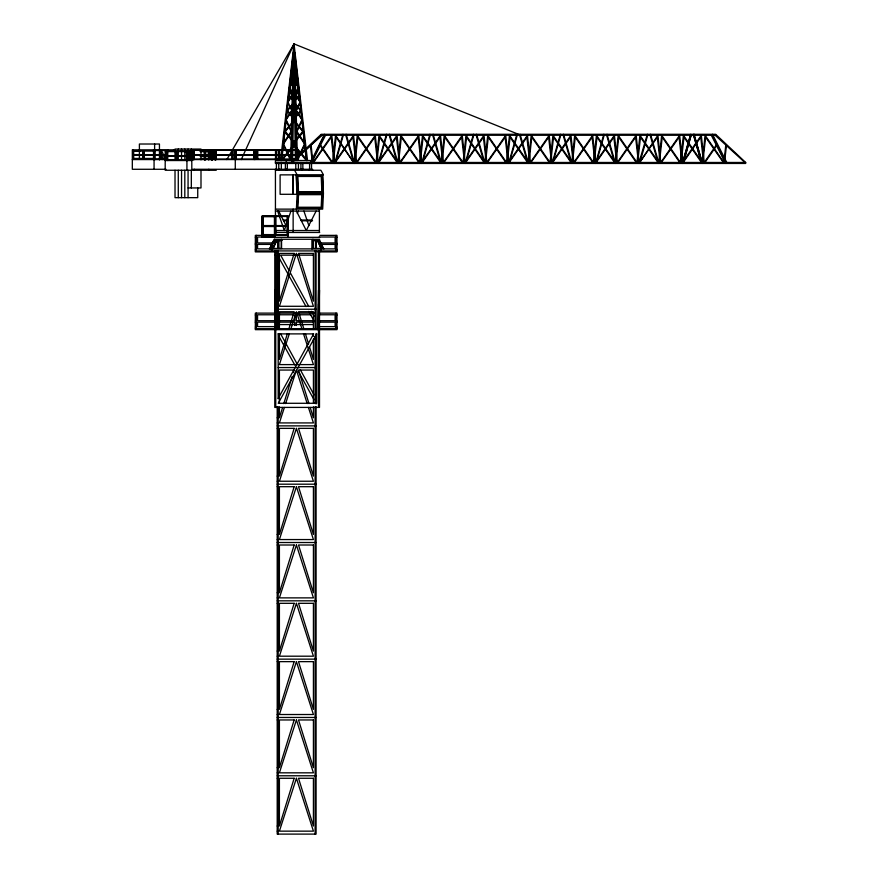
<?xml version="1.0" encoding="UTF-8"?>
<svg xmlns="http://www.w3.org/2000/svg" width="878" height="878" viewBox="0 0 878 878"><rect width="100%" height="100%" fill="white"/><g stroke="black" fill="none" stroke-linecap="round" stroke-linejoin="round"><path stroke-width="1.32" d="M292.637 160.531L294.339 52.351L306.367 160.531L292.89 144.574L303.195 132.029L293.274 120.264L300.858 111.034L293.548 102.375L299.146 95.57L293.79 87.427L297.763 83.158L293.932 78.087L296.852 74.948L291.88 68.934L293.943 66.212M291.408 160.531L294.031 43.9L518.47 134.29M318.516 328.679L319.493 290.289L318.516 290.289L317.54 329.656M296.402 209.129L297.159 193.467L296.402 174.832L323.433 174.832L320.876 170.255L275.429 170.255M322.676 174.832L323.433 193.467L322.676 209.129L275.429 209.129M702.191 163.451L705.067 135.267L723.933 162.474L725.777 145.035M333.333 162.474L336.109 137.177L353.625 162.474M355.074 162.474L357.851 137.177L375.367 162.474M376.816 162.474L379.592 137.177L397.108 162.474M398.557 162.474L401.334 137.177L418.85 162.474M420.299 162.474L423.075 137.177L440.591 162.474M442.04 162.474L444.817 137.177L462.333 162.474M463.771 162.474L466.558 137.177L484.063 162.474M485.512 162.474L488.3 137.177L505.805 162.474M507.254 162.474L510.041 137.177L527.546 162.474L519.71 135.267M528.995 162.474L531.783 137.177L549.288 162.474M550.736 162.474L553.513 137.177L571.029 162.474L563.193 135.267M572.478 162.474L575.255 137.177L592.771 162.474M594.219 162.474L596.996 137.177L614.512 162.474L606.665 135.267M615.961 162.474L618.738 137.177L636.254 162.474M637.702 162.474L640.479 137.177L657.995 162.474L650.148 135.267M659.444 162.474L662.221 137.177L679.737 162.474M681.185 162.474L683.962 137.177L701.467 162.474L693.631 135.267L701.346 162.474M281.366 160.531L293.384 52.351L290.629 160.531L283.144 144.574L291.353 132.029L285.844 120.264L291.891 111.034L287.907 101.683L292.297 94.978L289.553 86.823L292.615 82.598L290.574 77.648L292.824 74.553L291.32 70.92L292.978 68.638L291.88 65.883M293.12 57.783L281.695 160.531L290.958 149.556M293.417 55.073L293.724 52.351M702.784 162.474L705.649 137.231L723.351 162.474M724.526 162.474L726.435 145.638M280.532 160.531L294.031 43.9L226.831 159.566M335.528 162.474L343.287 135.267M379 162.474L386.759 135.267M422.483 162.474L430.242 135.267M465.966 162.474L473.725 135.267M509.449 162.474L517.208 135.267M552.931 162.474L560.691 135.267M596.403 162.474L604.163 135.267M639.886 162.474L647.646 135.267M639.041 163.451L657.907 135.267L660.783 162.474L679.649 135.267L682.524 162.474L690.723 134.29L682.524 163.451M712.464 134.29L712.179 135.267L726.007 163.451M291.2 163.451L291.2 162.474L321.216 134.29L715.658 134.29L745.674 162.474L745.674 163.451L275.429 163.451L275.429 160.531L311.306 160.531M342.958 134.29L334.683 163.451M386.43 134.29L378.166 163.451M429.913 134.29L421.638 163.451M473.396 134.29L465.12 163.451M516.879 134.29L508.603 163.451M560.362 134.29L552.086 163.451M603.834 134.29L595.569 163.451M647.316 134.29L639.041 162.474L636.166 135.267L617.311 162.474L614.424 135.267L595.569 162.474L592.683 135.267L573.828 162.474L570.941 135.267L552.086 162.474L549.2 135.267L530.345 162.474L527.458 135.267L508.603 162.474L505.717 135.267L486.862 162.474L483.976 135.267L465.12 162.474L462.245 135.267L443.379 162.474L440.504 135.267L421.638 162.474L418.762 135.267L399.907 162.474L397.021 135.267L378.166 162.474L375.279 135.267L356.424 162.474L353.538 135.267L334.683 162.474L331.796 135.267L312.941 162.474L311.097 145.035M287.38 333.673L279.402 359.475L279.402 333.563M288.983 328.515L294.163 311.734L279.402 311.734L279.402 329.469M282.595 407.469L279.402 417.796L279.402 406.887M283.792 403.606L292.176 376.508M293.373 372.634L294.163 370.055L279.402 370.055L279.402 402.793M289.367 333.662L279.402 364.611L313.424 364.611L303.47 333.662M291.024 328.504L296.413 311.734L301.812 328.504M284.384 407.447L279.402 422.922L313.424 422.922L308.441 407.447M285.624 403.584L296.413 370.055L307.201 403.584M290.925 211.071L284.285 230.519L277.635 211.071M296.171 65.883L295.085 68.638L296.731 70.92L295.238 74.553L297.477 77.648L295.447 82.598L298.498 86.823L295.765 94.978L300.155 101.683L296.149 110.233L302.109 119.331L296.676 131.02L304.787 143.41L297.401 159.17L297.357 155.197M296.215 66.212L295.096 68.934L296.764 71.239L295.249 74.948L297.532 78.087L295.458 83.158L298.564 87.427L295.776 95.57L300.232 102.375L296.171 111.034L302.219 120.264L296.709 132.029L304.918 144.574L297.433 160.531L294.668 52.351L300.956 108.894M272.937 248.452L276.471 240.638M273.212 248.452L276.746 240.638M241.263 159.566L294.031 43.9L307.519 160.531M272.74 245.105L271.148 248.452L281.564 248.452L281.564 240.638L274.858 240.638M269.425 248.979L273.695 240.232M270.413 248.979L274.671 240.232L282.365 240.232M272.476 248.979L276.735 240.232M297.28 213.31L298.41 211.071M316.124 211.071L306.279 230.519L296.424 211.071M323.883 135.267L310.077 163.451M311.679 162.474L325.529 135.267M278.238 398.403L313.622 333.892L278.238 333.892M292.594 89.402L288.983 94.978L294.492 101.683L287.293 110.233L291.573 115.446M287.83 102.375L292.286 95.57L289.488 87.427L292.604 83.158L290.53 78.087L292.813 74.948L291.287 71.239L292.967 68.934L291.847 66.212M291.913 110.233L285.943 119.331L291.375 131.02L283.276 143.41L290.662 159.17M682.524 162.474L701.313 135.267L704.266 162.474L716.305 145.035M683.249 162.474L700.754 137.177L703.541 162.474M704.979 162.474L716.624 145.66M313.523 162.474L331.215 137.231L334.09 162.474M335.264 162.474L352.956 137.231L355.831 162.474M357.006 162.474L374.697 137.231L377.573 162.474M378.747 162.474L396.439 137.231L399.314 162.474M400.489 162.474L418.18 137.231L421.045 162.474M422.219 162.474L439.922 137.231L442.786 162.474M443.961 162.474L461.663 137.231L464.528 162.474M465.702 162.474L483.405 137.231L486.269 162.474M487.444 162.474L505.146 137.231L508.011 162.474M509.185 162.474L526.888 137.231L529.752 162.474M530.927 162.474L548.629 137.231L551.494 162.474M552.668 162.474L570.36 137.231L573.235 162.474M574.41 162.474L592.101 137.231L594.977 162.474M596.151 162.474L613.843 137.231L616.718 162.474M617.892 162.474L635.584 137.231L638.449 162.474M639.623 162.474L657.326 137.231L660.19 162.474M661.364 162.474L679.067 137.231L681.932 162.474M293.932 65.883L291.913 68.638L296.808 74.553L293.943 77.648L297.697 82.598L293.801 86.823L299.08 94.978L293.559 101.683L300.77 110.233L293.285 119.331L303.086 131.02L292.912 143.41L306.213 159.17M292.506 79.766L290.355 82.598L294.273 87.427L288.917 95.57L294.503 102.375L287.194 111.034L294.788 120.264L284.867 132.029L295.173 144.574L292.648 147.559M294.119 77.648L290.3 83.158L292.539 85.572M281.849 159.17L291.255 148.02M292.967 146L295.151 143.41L284.977 131.02L294.778 119.331L293.175 117.389M320.931 135.267L715.943 135.267M175.534 149.842L132.326 149.842L132.326 169.278L166.03 169.278M298.421 150.347L191.975 150.347L191.975 154.726L296.007 154.726M154.067 150.533L167.182 150.533L167.182 154.715L165.997 154.715M200.744 150.533L205.057 150.533M133.138 150.829L140.502 150.829M200.338 150.818L216.262 150.818L216.262 159.324M132.863 151.071L154.319 151.071L154.319 154.769M200.403 151.071L204.278 151.071L204.354 155.68L200.568 155.68M186.718 151.334L193.873 151.334L193.873 155.615L165.744 155.68L165.744 151.598L187.201 151.598M200.118 151.598L215.736 151.598M133.138 154.616L140.502 154.616M132.863 154.769L165.382 154.715M133.138 155.066L140.502 155.066M154.067 155.121L165.382 155.121M165.997 155.121L167.182 155.121L167.182 158.896L165.997 158.896M132.863 155.285L154.319 155.285L154.319 158.457L132.863 158.457M296.007 155.197L191.975 155.197L191.975 159.094L296.007 159.094M208.47 155.68L204.596 155.68L204.508 150.533M186.718 155.966L193.873 155.966L193.873 159.566M187.201 156.229L165.744 156.229L165.744 159.763L192.227 159.895M200.118 156.229L215.736 156.229M200.403 158.457L205.079 158.457M154.067 158.896L165.382 158.896M200.744 158.896L205.057 158.896M132.326 159.566L165.196 159.566M165.997 159.566L167.764 159.566M191.799 159.566L298.421 159.566L298.421 149.842L191.799 149.842L191.799 169.278L312.568 169.278L312.568 170.255M165.196 160.531L191.799 160.531M275.429 162.474L745.674 162.474M216.262 170.255L165.196 170.255L165.196 150.818L194.345 150.818L194.345 159.566M188.068 187.947L200.996 187.947L200.996 170.255M297.159 193.467L323.433 193.467M275.429 211.071L319.405 211.071M275.001 216.46L262.807 215.933M275.242 216.46L287.71 216.46L287.71 225.591L275.242 225.591M275.451 216.69L262.357 216.69L262.357 225.635L275.451 225.635M283.232 220.005L287.227 220.005M300.956 220.005L311.745 220.005M283.638 220.795L287.325 220.795M301.352 220.795L312.546 220.795M262.807 225.591L275.001 225.591M262.807 226.228L275.001 226.228M275.242 226.228L287.71 226.228L287.71 234.722L262.357 234.58L262.357 226.524L275.451 226.524M275.429 230.519L319.405 230.519M275.066 232.461L319.669 232.461M261.71 235.37L255.344 235.37L255.344 251.898L277.448 251.898M261.995 235.37L288.138 235.37L288.138 215.933L261.995 215.933L261.995 237.323L319.669 237.323M319.801 235.37L336.987 235.37L336.987 251.898L317.54 251.898M274.836 237.016L257.55 237.016L257.55 242.943L272.18 242.943M319.065 237.016L335.111 237.016L335.111 242.943L320.404 242.943M255.344 237.269L256.31 237.269M336.011 237.269L336.987 237.269M274.298 239.266L319.669 239.266M255.344 243.294L256.31 243.294M336.011 243.294L336.987 243.294M272.18 244.391L257.55 244.391L257.55 248.88L335.111 248.88L335.111 244.391L320.404 244.391M255.344 244.644L256.31 244.644M336.011 244.644L336.987 244.644M311.909 248.452L321.337 248.452M322.852 248.452L319.416 240.638L312.711 240.638L312.711 248.452M255.344 249.319L256.31 249.319M336.011 249.319L336.987 249.319M255.344 250.921L336.987 250.921M277.207 253.413L278.183 253.413M274.781 255.158L275.747 255.158M313.303 255.158L280.642 255.158L289.158 270.687M318.516 255.158L319.493 255.158M277.207 301.165L278.183 301.165M277.207 306.29L278.183 306.29M277.207 309.243L316.091 309.243M277.207 311.734L278.183 311.734M275.22 313.128L255.344 313.128L255.344 329.656L336.987 329.656L336.987 313.128L319.801 313.128M279.281 313.128L314.401 313.128M274.836 314.774L257.55 314.774L257.55 320.7L274.836 320.7M278.831 314.774L293.461 314.774M311.042 314.774L296.325 314.774L296.325 320.7L313.709 320.7M319.065 314.774L335.111 314.774L335.111 320.7L319.065 320.7M255.344 315.026L256.31 315.026M336.011 315.026L336.987 315.026M278.831 320.7L294.788 320.7L294.788 314.774M255.344 321.052L256.31 321.052M336.011 321.052L336.987 321.052M274.836 322.149L257.55 322.149L257.55 326.627L274.836 326.627M278.831 322.149L294.788 322.149L294.788 325.508M313.709 322.149L296.325 322.149L296.325 325.508M319.065 322.149L335.111 322.149L335.111 326.627L319.065 326.627M255.344 322.402L256.31 322.402M336.011 322.402L336.987 322.402M278.864 324.564L313.369 324.564M255.344 327.077L256.31 327.077M336.011 327.077L336.987 327.077M255.344 328.679L336.987 328.679M278.183 367.564L316.091 367.564M277.207 417.796L278.183 417.796M277.207 422.922L278.183 422.922M277.207 425.874L316.091 425.874M277.207 428.365L278.183 428.365M277.207 476.117L278.183 476.117M277.207 481.243L278.183 481.243M277.207 484.195L316.091 484.195M277.207 486.686L278.183 486.686M277.207 534.428L278.183 534.428M277.207 539.564L278.183 539.564M277.207 542.516L316.091 542.516M277.207 545.008L278.183 545.008M277.207 592.749L278.183 592.749M277.207 597.874L278.183 597.874M277.207 600.826L316.091 600.826M277.207 603.318L278.183 603.318M277.207 651.07L278.183 651.07M277.207 656.195L278.183 656.195M277.207 659.148L316.091 659.148M277.207 661.639L278.183 661.639M277.207 709.38L278.183 709.38M277.207 714.516L278.183 714.516M277.207 717.469L316.091 717.469M277.207 719.96L278.183 719.96M277.207 767.701L278.183 767.701M277.207 772.827L278.183 772.827M277.207 775.779L316.091 775.779M277.207 778.27L278.183 778.27M277.207 826.022L278.183 826.022M277.207 831.148L278.183 831.148M715.153 135.267L744.851 162.474M293.032 76.913L291.211 74.948L296.182 68.934L294.119 66.212M293.208 76.671L291.255 74.553L296.149 68.638L294.13 65.883M320.24 145.66L331.884 162.474M693.993 134.29L702.191 162.474L683.402 135.267L680.45 162.474L661.661 135.267L658.709 163.451M320.558 145.035L332.597 162.474L335.561 135.267L354.339 163.451M294.602 170.255L297.159 174.832M306.071 306.609L277.536 255.158L277.536 324.564M308.727 311.394L314.039 320.975M278.864 336.285L294.788 364.996M298.103 370.988L314.039 399.699M290.464 273.08L308.815 306.532M311.438 311.306L314.061 316.091M280.642 333.892L297.016 363.755M300.298 369.726L314.061 394.815M711.334 135.267L725.184 162.474M712.98 135.267L726.819 162.474M278.71 211.071L286.096 225.657M323.861 248.979L319.603 240.232L311.909 240.232L311.909 248.979M318.626 240.232L319.691 242.427M317.54 240.232L321.809 248.979M319.142 240.638L322.325 247.333M317.803 240.638L320.832 247.333M317.529 240.638L321.063 248.452M303.909 211.071L308.891 225.657M303.755 328.515L298.509 311.734L313.424 311.734L313.424 329.469M305.368 333.673L308.584 343.989M309.396 346.58L313.424 359.475L313.424 339.018M308.99 403.606L298.509 370.055L313.424 370.055L313.424 402.793M310.197 407.469L313.424 417.796L313.424 406.887M693.916 134.29L702.191 162.474M650.51 134.29L658.709 162.474L639.919 135.267L636.967 162.474L618.189 135.267L615.226 163.451M607.027 134.29L615.226 162.474L596.447 135.267L593.484 162.474L574.706 135.267L571.743 163.451M563.555 134.29L571.743 162.474L552.964 135.267L550.001 162.474L531.223 135.267L528.271 163.451M520.072 134.29L528.271 162.474L509.481 135.267L506.529 162.474L487.74 135.267L484.788 163.451M476.589 134.29L484.788 162.474L465.998 135.267L463.046 162.474L444.257 135.267L441.305 163.451M433.106 134.29L441.305 162.474L422.516 135.267L419.563 162.474L400.785 135.267L397.822 163.451M389.623 134.29L397.822 162.474L379.044 135.267L376.08 162.474L357.302 135.267L354.339 162.474L346.151 134.29M324.41 134.29L324.684 135.267L310.856 163.451M476.227 135.267L484.041 162.474M432.744 135.267L440.558 162.474M389.261 135.267L397.075 162.474M345.789 135.267L353.593 162.474M310.439 145.638L312.349 162.474M301.242 111.506L306.696 160.531M322.456 174.832L323.214 194.301M276.724 328.679L275.747 290.289L274.781 290.289L275.747 328.679M294.031 43.9L294.152 49.322M294.24 53.393L296.654 160.531M293.746 53.712L295.425 160.531M336.011 235.37L336.011 250.921M336.011 313.128L336.011 328.679M320.942 248.979L320.942 250.921M319.405 209.129L319.405 232.461M319.493 250.921L319.493 328.679M319.493 329.656L319.493 407.414L274.781 407.414L274.781 250.921M318.516 250.921L318.516 300.067M318.516 304.007L318.516 407.414M316.223 240.638L316.223 248.452M316.091 250.921L316.091 329.469M316.091 333.431L316.091 403.946M316.091 406.657L316.091 834.1L277.207 834.1L277.207 406.657M315.948 240.638L315.948 248.452M315.828 162.474L315.828 163.451M315.784 240.638L315.784 248.452M315.509 240.638L315.509 248.452M315.114 250.921L315.114 328.229M315.114 336.373L315.114 402.826M315.114 406.887L315.114 834.1M313.424 333.563L313.424 336.285M312.941 239.266L312.941 240.232M312.985 240.638L312.985 248.452M312.568 160.531L312.535 163.451M311.536 163.451L311.536 169.278M309.594 163.451L309.594 169.278M309.265 162.474L309.265 163.451M309.275 169.278L309.275 170.255M302.855 163.451L302.855 169.278M301.67 169.278L301.67 170.255M300.945 162.474L300.913 169.278M298.421 163.209L298.421 169.278M298.158 151.444L298.158 154.726M298.158 156.503L298.158 159.094M297.62 149.842L297.62 159.566M297.357 150.347L297.357 154.726M295.776 163.209L295.776 169.278M293.142 209.129L293.142 232.461M292.835 162.474L292.835 163.451M289.553 162.474L289.564 163.451M287.94 235.37L287.94 237.323M287.6 215.933L287.6 232.78M287.336 163.451L287.336 169.278M287.194 162.474L287.194 163.451M287.172 216.46L287.172 225.591M287.172 226.228L287.172 234.722M286.711 169.278L286.711 170.255M286.294 160.531L286.294 162.474M286.294 169.278L286.294 170.255M285.383 163.451L285.383 169.278M281.344 163.209L281.344 169.278M281.333 239.266L281.333 240.232M281.289 240.638L281.289 248.452M279.566 149.842L279.566 159.566M279.303 150.347L279.303 154.726M279.303 155.197L279.303 159.094M279.105 169.278L279.105 170.255M278.765 149.842L278.765 159.566M278.765 163.209L278.765 169.278M278.765 240.638L278.765 248.452M278.502 150.347L278.502 154.726M278.502 155.197L278.502 159.094M278.491 240.638L278.491 248.452M278.326 240.638L278.326 248.452M278.183 250.921L278.183 328.229M278.183 333.651L278.183 398.755M278.183 406.887L278.183 834.1M278.063 162.474L278.063 163.451M278.052 240.638L278.052 248.452M277.207 250.921L277.207 329.469M276.636 150.347L276.636 154.726M276.636 155.197L276.636 159.094M276.405 163.451L276.405 169.278M276.318 150.347L276.318 154.726M276.318 155.197L276.318 159.094M275.835 150.347L275.835 154.726M275.835 155.197L275.835 159.094M275.846 215.933L275.846 235.37M275.747 250.921L275.747 306.235M275.747 308.112L275.747 407.414M275.516 150.347L275.516 154.726M275.516 155.197L275.516 159.094M275.429 169.278L275.451 234.58M275.253 215.933L275.253 235.37M275.044 215.933L275.044 237.323M274.891 215.933L274.891 235.37M274.704 215.933L274.704 235.37M274.638 216.69L274.638 225.635M274.638 226.524L274.638 234.58M274.463 216.46L274.463 225.591M274.463 226.228L274.463 234.722M274.375 239.266L274.375 242.91M272.345 248.979L272.345 250.921M263.17 216.69L263.17 225.635M263.17 226.524L263.17 234.58M263.082 216.46L263.082 225.591M263.082 226.228L263.082 234.722M262.544 215.933L262.544 235.37M257.781 150.347L257.781 154.726M257.781 155.197L257.781 159.094M256.98 150.347L256.98 154.726M256.98 155.197L256.98 159.094M256.661 150.347L256.661 154.726M256.661 155.197L256.661 159.094M256.31 235.37L256.31 250.921M256.31 313.128L256.31 328.679M255.114 150.347L255.114 154.726M255.114 155.197L255.114 159.094M254.949 149.842L254.949 159.566M254.313 150.347L254.313 154.726M254.313 155.197L254.313 159.094M254.137 149.842L254.137 159.566M253.874 150.347L253.874 154.726M253.874 155.197L253.874 159.094M236.094 149.842L236.094 159.566M235.831 150.347L235.831 154.726M235.831 155.197L235.831 159.094M235.458 150.347L235.458 154.726M235.458 155.197L235.458 159.094M235.282 149.842L235.282 169.278M235.019 150.347L235.019 154.726M235.019 155.197L235.019 159.094M233.153 150.347L233.153 154.726M233.153 155.197L233.153 159.094M232.352 150.347L232.352 154.726M232.352 155.197L232.352 159.094M232.033 150.347L232.033 154.726M232.033 155.197L232.033 159.094M215.79 159.895L215.79 155.966L208.635 155.966L208.635 159.895M215.714 150.818L215.714 159.763M215.461 150.818L215.461 159.895M215.242 151.334L215.242 154.539M215.242 155.966L215.242 159.895M214.923 151.598L214.923 154.319M214.923 156.229L214.923 159.763M214.298 150.347L214.298 154.726M214.298 155.197L214.298 159.094M213.98 150.347L213.98 154.726M213.98 155.197L213.98 159.094M213.497 150.347L213.497 154.726M213.497 155.197L213.497 159.094M213.178 150.347L213.178 154.726M213.178 155.197L213.178 159.094M212.487 151.334L212.487 155.615L215.79 155.615L215.79 151.334L208.635 151.334L208.635 154.539M212.487 155.966L212.487 159.895M212.246 151.334L212.246 155.615L209.183 155.615L209.183 151.334M212.246 155.966L212.246 159.895M211.938 151.334L211.938 154.539M211.938 155.966L211.938 159.895M211.631 150.347L211.631 154.726M211.631 155.197L211.697 159.895M211.466 149.842L211.466 159.566M210.654 149.842L210.654 159.566M209.183 155.966L209.183 159.566M208.843 150.818L208.843 159.566M208.843 169.278L208.843 170.255M208.305 150.818L208.305 159.324M205.639 149.842L205.639 159.566M205.408 151.598L205.408 154.319M205.408 156.229L205.408 159.763M205.101 149.842L205.156 159.763M204.837 149.842L204.837 155.121M204.837 156.383L204.837 159.566M204.596 156.229L204.596 159.763M204.354 156.229L204.354 159.763M200.996 159.851L200.996 149.062L175.018 149.062L175.018 159.851M197.737 187.947L197.737 197.66L175.018 197.66L175.018 170.255M194.345 169.278L194.345 170.255M193.797 150.818L193.797 159.324M193.325 151.334L193.325 154.539M193.325 155.966L193.325 159.895M192.776 150.347L192.776 154.726M192.776 155.197L192.776 159.094M192.611 149.842L192.611 159.566M191.327 149.062L191.327 159.851M191.327 170.255L191.327 187.947M190.57 151.334L190.57 155.615M190.57 155.966L190.57 159.895M190.328 151.334L190.328 155.615M190.328 155.966L190.328 159.895M190.021 151.334L190.021 155.615M190.021 155.966L190.021 159.895M189.78 151.334L189.78 155.615M189.78 155.966L189.78 159.895M188.068 149.062L188.068 159.851M188.068 170.255L188.068 197.66M187.738 150.818L187.738 160.531M187.266 151.334L187.266 155.615M187.266 155.966L187.266 159.895M186.926 150.818L186.926 170.255M186.388 150.818L186.388 160.531M184.808 149.062L184.808 159.851M184.808 170.255L184.808 197.66M181.548 149.062L181.548 159.851M181.548 170.255L181.548 197.66M178.278 149.062L178.278 159.851M178.278 170.255L178.278 197.66M176.884 151.598L176.884 155.68M176.884 156.229L176.884 159.763M176.632 151.598L176.632 155.68M176.632 156.229L176.632 159.763M176.072 151.598L176.072 155.68M176.072 156.229L176.072 159.763M175.83 151.598L175.83 155.68M175.83 156.229L175.83 159.763M167.764 149.842L167.764 160.531M166.557 151.598L166.557 155.68M166.557 156.229L166.557 159.763M160.904 150.533L160.904 154.715M160.904 155.121L160.904 158.896M160.553 150.533L160.553 154.715M160.553 155.121L160.553 158.896M160.356 150.533L160.356 154.715M160.356 155.121L160.356 158.896M160.016 150.533L160.016 154.715M160.016 155.121L160.016 158.896M159.445 159.972L159.445 144.014L139.393 144.014L139.393 158.644M154.879 149.842L154.879 159.566M154.616 144.014L154.616 159.972M154.067 149.842L154.067 169.278M153.529 149.842L153.529 159.566M143.992 151.071L143.992 154.769M143.992 155.285L143.992 158.457M143.718 151.071L143.718 154.769M143.718 155.285L143.718 158.457M143.18 151.071L143.18 154.769M143.18 155.285L143.18 158.457M142.916 151.071L142.916 154.769M142.916 155.285L142.916 158.457M133.686 150.829L133.665 154.769M133.686 155.066L133.665 158.457M133.138 149.842L133.138 158.413M132.874 149.842L132.874 159.566M173.438 150.116A9.724 5.433 -90 0 1 174.843 149.787M160.136 150.116A9.724 5.433 -90 0 1 164.164 159.5M160.959 152.629A9.724 5.433 -90 0 1 162.551 159.5M297.916 193.884L297.236 208.02L321.886 208.02L322.577 193.884L297.916 193.884M298.531 194.664L297.916 207.252L321.183 207.252L321.798 194.664L298.531 194.664M691.129 135.267L683.369 162.474L691.085 135.267M294.163 253.413L279.402 301.165L279.402 253.413L294.163 253.413M294.163 428.365L279.402 476.117L279.402 428.365L294.163 428.365M294.163 486.686L279.402 534.428L279.402 486.686L294.163 486.686M294.163 545.008L279.402 592.749L279.402 545.008L294.163 545.008M294.163 603.318L279.402 651.07L279.402 603.318L294.163 603.318M294.163 661.639L279.402 709.38L279.402 661.639L294.163 661.639M294.163 719.96L279.402 767.701L279.402 719.96L294.163 719.96M294.163 778.27L279.402 826.022L279.402 778.27L294.163 778.27M296.413 253.413L279.402 306.29L313.424 306.29L296.413 253.413M296.413 428.365L279.402 481.243L313.424 481.243L296.413 428.365M296.413 486.686L279.402 539.564L313.424 539.564L296.413 486.686M296.413 545.008L279.402 597.874L313.424 597.874L296.413 545.008M296.413 603.318L279.402 656.195L313.424 656.195L296.413 603.318M296.413 661.639L279.402 714.516L313.424 714.516L296.413 661.639M296.413 719.96L279.402 772.827L313.424 772.827L296.413 719.96M296.413 778.27L279.402 831.148L313.424 831.148L296.413 778.27M273.881 240.638L270.172 248.452L273.881 240.638M316.728 333.892L278.238 403.287L316.728 403.287L316.728 333.892M321.721 135.267L292.023 162.474L321.776 135.267M296.182 174.832L293.307 174.865L293.307 194.29L296.94 194.301L296.182 174.832M292.758 194.29L280.104 194.301L280.104 174.865L292.758 174.865L292.758 194.29M321.875 175.611L297.225 175.611L297.905 192.48L322.566 192.48L321.875 175.611M321.238 176.445L297.872 176.445L298.487 191.766L321.864 191.766L321.238 176.445M313.424 253.413L298.509 253.413L313.424 301.165L313.424 253.413M313.424 428.365L298.509 428.365L313.424 476.117L313.424 428.365M313.424 486.686L298.509 486.686L313.424 534.428L313.424 486.686M313.424 545.008L298.509 545.008L313.424 592.749L313.424 545.008M313.424 603.318L298.509 603.318L313.424 651.07L313.424 603.318M313.424 661.639L298.509 661.639L313.424 709.38L313.424 661.639M313.424 719.96L298.509 719.96L313.424 767.701L313.424 719.96M313.424 778.27L298.509 778.27L313.424 826.022L313.424 778.27"/></g></svg>
